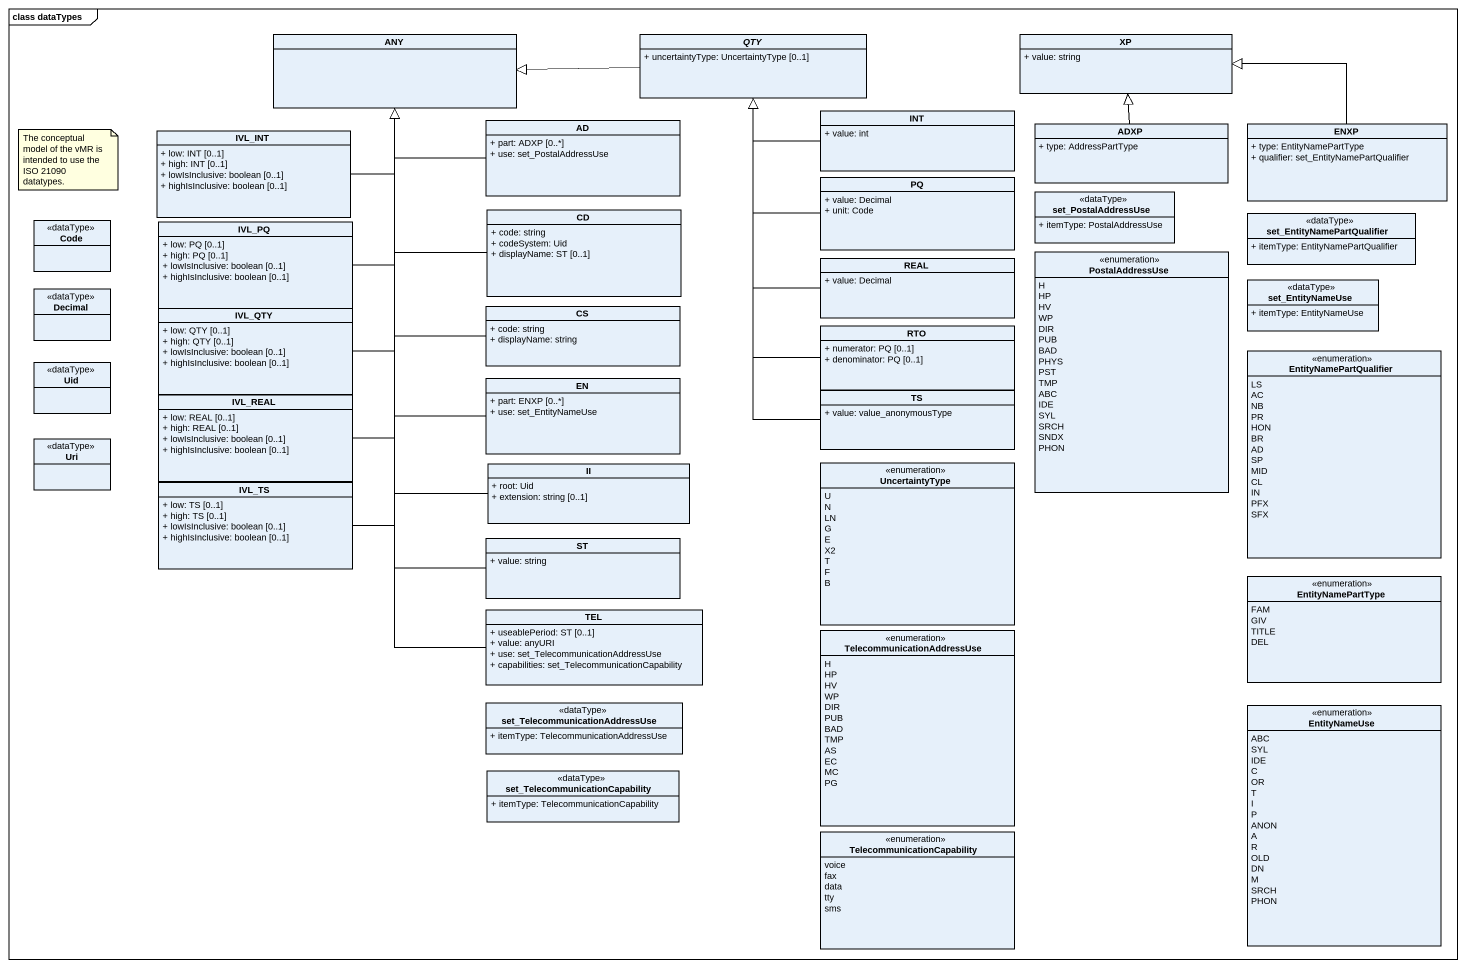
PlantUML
@startuml
mainframe class dataTypes
hide circle
hide empty members
skinparam classAttributeIconSize 0
class ANY
abstract class QTY {
  + uncertaintyType: UncertaintyType [0..1]
}
class XP {
  + value: string
}
class INT {
  + value: int
}
class IVL_INT {
  + low: INT [0..1]
  + high: INT [0..1]
  + lowIsInclusive: boolean [0..1]
  + highIsInclusive: boolean [0..1]
}
class AD {
  + part: ADXP [0..*]
  + use: set_PostalAddressUse
}
class ADXP {
  + type: AddressPartType
}
class ENXP {
  + type: EntityNamePartType
  + qualifier: set_EntityNamePartQualifier
}
class PQ {
  + value: Decimal
  + unit: Code
}
class set_PostalAddressUse <<dataType>> {
  + itemType: PostalAddressUse
}
class Code <<dataType>>
class IVL_PQ {
  + low: PQ [0..1]
  + high: PQ [0..1]
  + lowIsInclusive: boolean [0..1]
  + highIsInclusive: boolean [0..1]
}
class CD {
  + code: string
  + codeSystem: Uid
  + displayName: ST [0..1]
}
class set_EntityNamePartQualifier <<dataType>> {
  + itemType: EntityNamePartQualifier
}
class REAL {
  + value: Decimal
}
enum PostalAddressUse {
  H
  HP
  HV
  WP
  DIR
  PUB
  BAD
  PHYS
  PST
  TMP
  ABC
  IDE
  SYL
  SRCH
  SNDX
  PHON
}
class Decimal <<dataType>>
class IVL_QTY {
  + low: QTY [0..1]
  + high: QTY [0..1]
  + lowIsInclusive: boolean [0..1]
  + highIsInclusive: boolean [0..1]
}
class CS {
  + code: string
  + displayName: string
}
class set_EntityNameUse <<dataType>> {
  + itemType: EntityNameUse
}
class RTO {
  + numerator: PQ [0..1]
  + denominator: PQ [0..1]
}
class Uid <<dataType>>
class EN {
  + part: ENXP [0..*]
  + use: set_EntityNameUse
}
enum EntityNamePartQualifier {
  LS
  AC
  NB
  PR
  HON
  BR
  AD
  SP
  MID
  CL
  IN
  PFX
  SFX
}
class IVL_REAL {
  + low: REAL [0..1]
  + high: REAL [0..1]
  + lowIsInclusive: boolean [0..1]
  + highIsInclusive: boolean [0..1]
}
class TS {
  + value: value_anonymousType
}
class Uri <<dataType>>
enum UncertaintyType {
  U
  N
  LN
  G
  E
  X2
  T
  F
  B
}
class IVL_TS {
  + low: TS [0..1]
  + high: TS [0..1]
  + lowIsInclusive: boolean [0..1]
  + highIsInclusive: boolean [0..1]
}
class II {
  + root: Uid
  + extension: string [0..1]
}
class ST {
  + value: string
}
enum EntityNamePartType {
  FAM
  GIV
  TITLE
  DEL
}
class TEL {
  + useablePeriod: ST [0..1]
  + value: anyURI
  + use: set_TelecommunicationAddressUse
  + capabilities: set_TelecommunicationCapability
}
enum TelecommunicationAddressUse {
  H
  HP
  HV
  WP
  DIR
  PUB
  BAD
  TMP
  AS
  EC
  MC
  PG
}
class "set_TelecommunicationAddressUse" as set_TelecommunicationAddress <<dataType>> {
  + itemType: TelecommunicationAddressUse
}
enum EntityNameUse {
  ABC
  SYL
  IDE
  C
  OR
  T
  I
  P
  ANON
  A
  R
  OLD
  DN
  M
  SRCH
  PHON
}
class "set_TelecommunicationCapability" as set_TelecommunicationCapabil <<dataType>> {
  + itemType: TelecommunicationCapability
}
enum TelecommunicationCapability {
  voice
  fax
  data
  tty
  sms
}
QTY -left-|> ANY
INT -left-|> QTY
IVL_INT -up-|> ANY
AD -left-|> ANY
ADXP -up-|> XP
ENXP -left-|> XP
PQ -up-|> QTY
IVL_PQ -up-|> ANY
CD -up-|> ANY
REAL -up-|> QTY
IVL_QTY -up-|> ANY
CS -up-|> ANY
RTO -up-|> QTY
EN -up-|> ANY
IVL_REAL -up-|> ANY
TS -up-|> QTY
IVL_TS -up-|> ANY
II -up-|> ANY
ST -up-|> ANY
TEL -up-|> ANY
note as N1
  The conceptual model of the vMR is intended to use the ISO 21090 datatypes.
end note
@enduml
